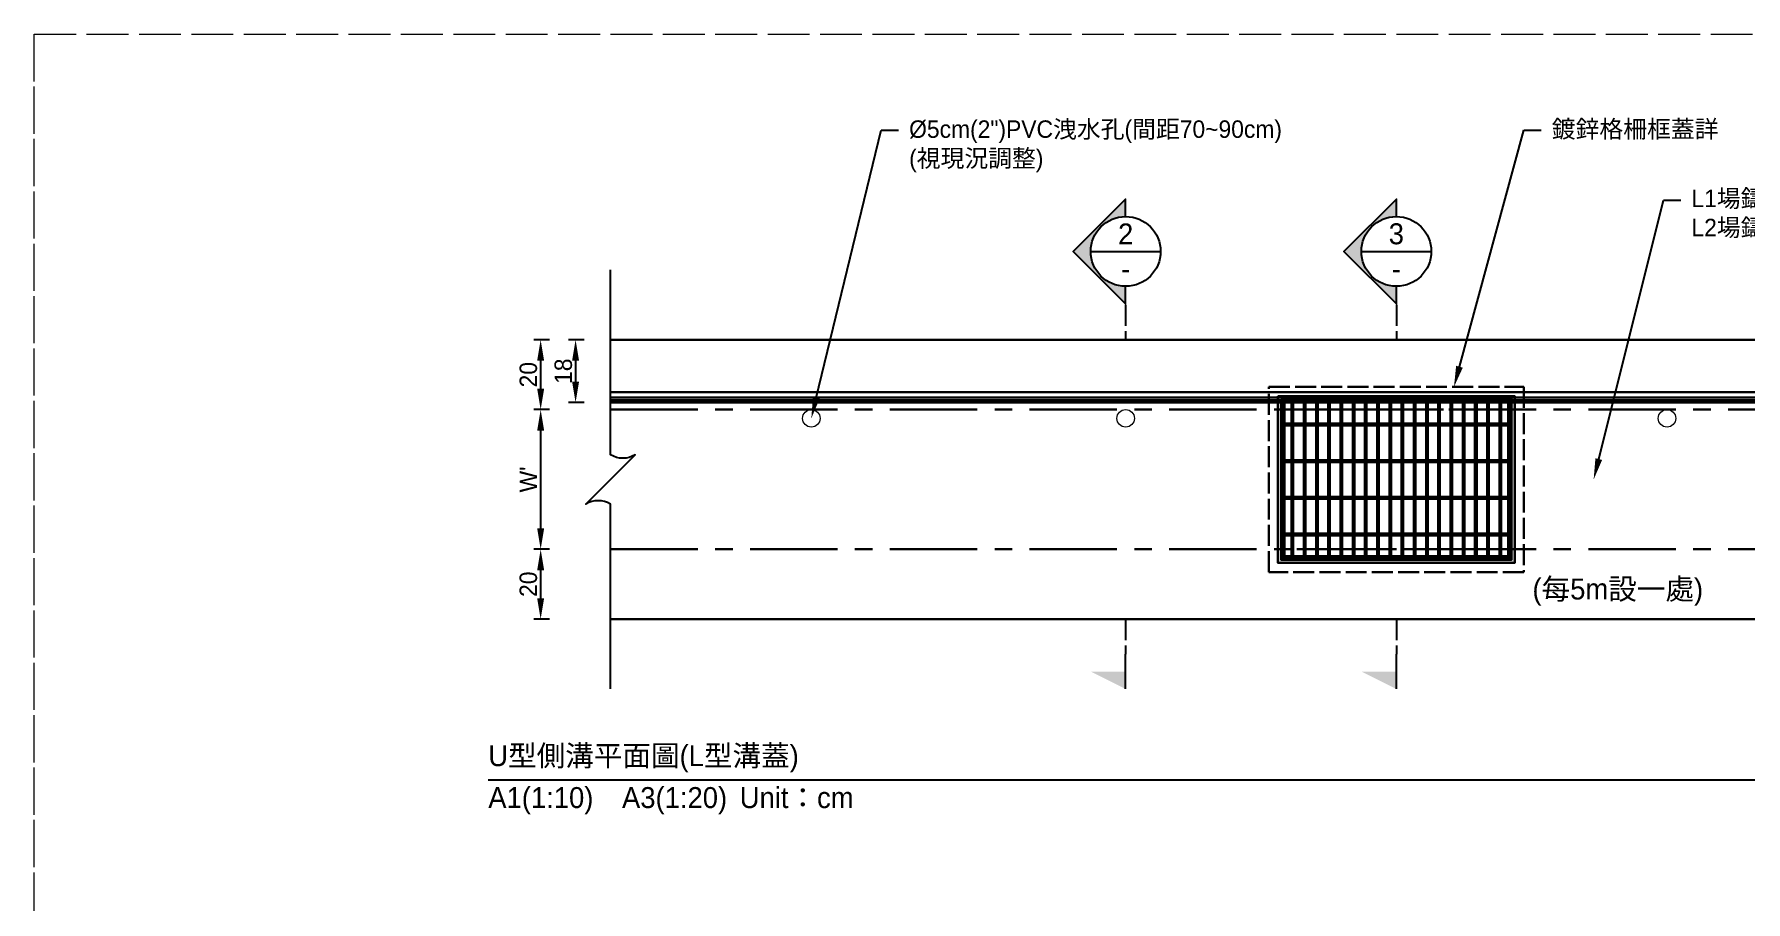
# Model space of a CAD drawing. Extents: x -8920 to 1950, y -2159 to 466.
# Drawn here: x -8920 to -8430, y -248.4 to 0 of the extents above; entities that cross this region are included whole.
import ezdxf
from ezdxf import colors
from ezdxf.entities.mleader import LeaderData, LeaderLine
from ezdxf.math import Vec2, Vec3

# ---------------------------------------------------------------- set-up
doc = ezdxf.new("R2010")
doc.units = 0
doc.header["$MEASUREMENT"] = 0
doc.linetypes.add('ACAD_ISO02W100', pattern=[15, 12, -3])
doc.linetypes.add('CENTERX2', pattern=[4, 2.5, -0.5, 0.5, -0.5])
doc.layers.add('一、4.基本-隱藏', color=9, linetype='ACAD_ISO02W100', lineweight=20, plot=False)
doc.layers.add('三、3.文字-註解文字', color=2, linetype='Continuous')
for name, color, linetype, lineweight in [('二、1.繪圖-既有設施', 8, 'Continuous', 20), ('二、2.繪圖-施作項目', 181, 'Continuous', 30), ('二、6.繪圖-其他施作項目', 35, 'Continuous', 30)]:
    doc.layers.add(name, color=color, linetype=linetype, lineweight=lineweight)
doc.styles.add('次圖名(詳圖)', font='MS PGothic.ttf', dxfattribs={"height": 6})
doc.styles.add('註解文字(詳圖)', font='MS PGothic.ttf', dxfattribs={"height": 5})
doc.dimstyles.new('註解文字(詳圖)', dxfattribs={"dimtxt": 5, "dimasz": 6, "dimexe": 2, "dimexo": 5, "dimgap": 1, "dimtad": 2, "dimzin": 0, "dimdsep": 46, "dimtxsty": '註解文字(詳圖)', "dimcen": 0.1, "dimclrd": 144, "dimclre": 144, "dimclrt": 256, "dimadec": 0, "dimazin": 0, "dimtfac": 1, "dimtofl": 0, "dimtmove": 0, "dimatfit": 3, "dimfxlon": 1, "dimtolj": 1, "dimtzin": 0, "dimlwd": -1, "dimlwe": -1, "dimarcsym": 1})
pattern_1 = [(45, (-9735.3608, 76.1543), (-2.65165, 2.65165), []), (45, (-9734.477, 76.1543), (-2.65165, 2.65165), []), (45, (-9733.593, 76.1543), (-2.65165, 2.65165), []), (45, (-9732.709, 76.1543), (-2.65165, 2.65165), [])]

# ---------------------------------------------------------------- blocks, each defined once
blk = doc.blocks.new('*D210')
at = {"layer": 'Defpoints', "color": 0, "transparency": 16777216}
for p in [(-8755, -87.5), (-8775, -107.5), (-8755, -107.5)]:
    blk.add_point(p, dxfattribs=at)
at = {"layer": '三、3.文字-註解文字', "color": 144, "transparency": 16777216}
for p, q in [((-8772.5, -87.5), (-8777, -87.5)), ((-8775, -93.5), (-8775, -101.5)), ((-8772.5, -107.5), (-8777, -107.5))]:
    blk.add_line(p, q, dxfattribs=at)
for points in [[(-8776, -93.5), (-8774, -93.5), (-8775, -87.5)], [(-8776, -101.5), (-8774, -101.5), (-8775, -107.5)]]:
    blk.add_solid(points, dxfattribs=at)
at = {"layer": '三、3.文字-註解文字', "transparency": 16777216, "insert": (-8778.5, -97.5), "char_height": 5, "attachment_point": 5, "rotation": 90, "style": '註解文字(詳圖)'}
blk.add_mtext('\\A1;20', dxfattribs=at)
blk = doc.blocks.new('*D211')
at = {"layer": 'Defpoints', "color": 0, "transparency": 16777216}
for p in [(-8755, -107.5), (-8775, -147.5), (-8755, -147.5)]:
    blk.add_point(p, dxfattribs=at)
at = {"layer": '三、3.文字-註解文字', "color": 144, "transparency": 16777216}
for p, q in [((-8772.5, -107.5), (-8777, -107.5)), ((-8775, -113.5), (-8775, -141.5)), ((-8772.5, -147.5), (-8777, -147.5))]:
    blk.add_line(p, q, dxfattribs=at)
for points in [[(-8776, -113.5), (-8774, -113.5), (-8775, -107.5)], [(-8776, -141.5), (-8774, -141.5), (-8775, -147.5)]]:
    blk.add_solid(points, dxfattribs=at)
at = {"layer": '三、3.文字-註解文字', "transparency": 16777216, "insert": (-8778.5, -127.5), "char_height": 5, "attachment_point": 5, "rotation": 90, "style": '註解文字(詳圖)'}
blk.add_mtext("\\A1;W'", dxfattribs=at)
blk = doc.blocks.new('*D212')
at = {"layer": 'Defpoints', "color": 0, "transparency": 16777216}
for p in [(-8755, -147.5), (-8775, -167.5), (-8755, -167.5)]:
    blk.add_point(p, dxfattribs=at)
at = {"layer": '三、3.文字-註解文字', "color": 144, "transparency": 16777216}
for p, q in [((-8772.5, -147.5), (-8777, -147.5)), ((-8775, -153.5), (-8775, -161.5)), ((-8772.5, -167.5), (-8777, -167.5))]:
    blk.add_line(p, q, dxfattribs=at)
for points in [[(-8776, -153.5), (-8774, -153.5), (-8775, -147.5)], [(-8776, -161.5), (-8774, -161.5), (-8775, -167.5)]]:
    blk.add_solid(points, dxfattribs=at)
at = {"layer": '三、3.文字-註解文字', "transparency": 16777216, "insert": (-8778.5, -157.5), "char_height": 5, "attachment_point": 5, "rotation": 90, "style": '註解文字(詳圖)'}
blk.add_mtext('\\A1;20', dxfattribs=at)
blk = doc.blocks.new('*D225')
at = {"layer": 'Defpoints', "color": 0, "transparency": 16777216}
for p in [(-8755, -87.5), (-8765, -105.5), (-8755, -105.5)]:
    blk.add_point(p, dxfattribs=at)
at = {"layer": '三、3.文字-註解文字', "color": 144, "transparency": 16777216}
for p, q in [((-8762.5, -87.5), (-8767, -87.5)), ((-8765, -93.5), (-8765, -99.5)), ((-8762.5, -105.5), (-8767, -105.5))]:
    blk.add_line(p, q, dxfattribs=at)
for points in [[(-8766, -93.5), (-8764, -93.5), (-8765, -87.5)], [(-8766, -99.5), (-8764, -99.5), (-8765, -105.5)]]:
    blk.add_solid(points, dxfattribs=at)
at = {"layer": '三、3.文字-註解文字', "transparency": 16777216, "insert": (-8768.5, -96.5), "char_height": 5, "attachment_point": 5, "rotation": 90, "style": '註解文字(詳圖)'}
blk.add_mtext('\\A1;18', dxfattribs=at)

msp = doc.modelspace()

# ---------------------------------------------------------------- hatches: boundary and pattern name
at = {"layer": '三、3.文字-註解文字'}
h = msp.add_hatch(color=256, dxfattribs=at)
h.dxf.hatch_style = 1
h.paths.add_polyline_path([(-8607.5, -47.193), (-8622.5, -62.193), (-8607.5, -77.193), (-8607.5, -72.193, -0.4142136), (-8617.5, -62.193, -0.4142136), (-8607.5, -52.193)])
h = msp.add_hatch(color=256, dxfattribs=at)
h.dxf.hatch_style = 1
h.paths.add_polyline_path([(-8530, -47.193), (-8545, -62.193), (-8530, -77.193), (-8530, -72.193, -0.4142136), (-8540, -62.193, -0.4142136), (-8530, -52.193)])
h = msp.add_hatch(color=256, dxfattribs=at)
h.dxf.hatch_style = 1
h.paths.add_polyline_path([(-8617.5, -182.5), (-8607.5, -187.5), (-8607.5, -182.5)])
h = msp.add_hatch(color=256, dxfattribs=at)
h.dxf.hatch_style = 1
h.paths.add_polyline_path([(-8540, -182.5), (-8530, -187.5), (-8530, -182.5)])
at = {"layer": '二、6.繪圖-其他施作項目'}
h = msp.add_hatch(color=256, dxfattribs=at)
h.dxf.hatch_style = 1
h.paths.add_polyline_path([(-8563.9, -151.4), (-8496.1, -151.4), (-8496.1, -103.6), (-8563.9, -103.6)])
h.paths.add_polyline_path([(-8563, -150.5), (-8497, -150.5), (-8497, -104.5), (-8563, -104.5)], flags=16)
h.paths.add_polyline_path([(-8560, -107.5), (-8500, -107.5), (-8500, -147.5), (-8560, -147.5)], flags=0)
h = msp.add_hatch(dxfattribs=at)
h.set_pattern_fill('ANSI34', color=256, scale=5)
h.set_pattern_definition(pattern_1)
h.paths.add_polyline_path([(-8498, -111.5), (-8562, -111.5), (-8562, -112), (-8498, -112)])
h = msp.add_hatch(dxfattribs=at)
h.set_pattern_fill('ANSI34', color=256, scale=5)
h.set_pattern_definition(pattern_1)
h.paths.add_polyline_path([(-8498, -122), (-8562, -122), (-8562, -122.5), (-8498, -122.5)])
h = msp.add_hatch(dxfattribs=at)
h.set_pattern_fill('ANSI34', color=256, scale=5)
h.set_pattern_definition(pattern_1)
h.paths.add_polyline_path([(-8498, -132.5), (-8562, -132.5), (-8562, -133), (-8498, -133)])
h = msp.add_hatch(dxfattribs=at)
h.set_pattern_fill('ANSI34', color=256, scale=5)
h.set_pattern_definition(pattern_1)
h.paths.add_polyline_path([(-8498, -143), (-8562, -143), (-8562, -143.5), (-8498, -143.5)])

# ---------------------------------------------------------------- linework, layer by layer
at = {"layer": '一、4.基本-隱藏'}
for points in [[(-8920, 0), (-8140, 0), (-8140, -253.5), (-8920, -253.5)], [(-8920, 0), (-8140, 0), (-8140, -507), (-8920, -507)], [(-8920, 0), (-8140, 0), (-8140, -507), (-8920, -507)]]:
    msp.add_lwpolyline(points, close=True, dxfattribs=at)
at = {"layer": '三、3.文字-註解文字'}
for points in [[(-8607.5, -52.193), (-8607.5, -47.193), (-8622.5, -62.193), (-8607.5, -77.193), (-8607.5, -72.193)], [(-8530, -52.193), (-8530, -47.193), (-8545, -62.193), (-8530, -77.193), (-8530, -72.193)], [(-8617.5, -62.193), (-8597.5, -62.193)], [(-8540, -62.193), (-8520, -62.193)], [(-8607.5, -187.5), (-8607.5, -177.5)], [(-8530, -187.5), (-8530, -177.5)], [(-8790, -213.5), (-8270, -213.5)]]:
    msp.add_lwpolyline(points, dxfattribs=at)
msp.add_lwpolyline([(-8755, -187.5), (-8755, -134.571, 0.2828427), (-8762.071, -134.571), (-8747.929, -120.429, -0.2828427), (-8755, -120.429), (-8755, -67.5)], format="xyb", dxfattribs=at)
at = {"layer": '三、3.文字-註解文字', "linetype": 'ACAD_ISO02W100', "ltscale": 0.5}
for points in [[(-8607.5, -77.5), (-8607.5, -87.5)], [(-8530, -77.5), (-8530, -87.5)], [(-8607.5, -167.5), (-8607.5, -177.5)], [(-8530, -167.5), (-8530, -177.5)]]:
    msp.add_lwpolyline(points, dxfattribs=at)
at = {"layer": '三、3.文字-註解文字'}
for centre in [(-8607.5, -62.193), (-8530, -62.193)]:
    msp.add_circle(centre, 10, dxfattribs=at)
at = {"layer": '二、1.繪圖-既有設施'}
for centre in [(-8697.5, -110), (-8607.5, -110), (-8452.5, -110)]:
    msp.add_circle(centre, 2.5, dxfattribs=at)
at = {"layer": '二、2.繪圖-施作項目'}
for points in [[(-8755, -87.5), (-8305, -87.5)], [(-8755, -102.5), (-8305, -102.5)], [(-8755, -104), (-8305, -104)], [(-8755, -104.75), (-8305, -104.75)], [(-8755, -105.125), (-8305, -105.125)], [(-8755, -105.5), (-8305, -105.5)], [(-8755, -167.5), (-8305, -167.5)]]:
    msp.add_lwpolyline(points, dxfattribs=at)
at = {"layer": '二、2.繪圖-施作項目', "linetype": 'CENTERX2', "ltscale": 10}
for points in [[(-8755, -107.5), (-8305, -107.5)], [(-8755, -147.5), (-8305, -147.5)]]:
    msp.add_lwpolyline(points, dxfattribs=at)
at = {"layer": '二、6.繪圖-其他施作項目', "linetype": 'ACAD_ISO02W100', "ltscale": 0.5}
for points in [[(-8566.5, -101), (-8493.5, -101), (-8493.5, -154), (-8566.5, -154)], [(-8560, -107.5), (-8500, -107.5), (-8500, -147.5), (-8560, -147.5)]]:
    msp.add_lwpolyline(points, close=True, dxfattribs=at)
at = {"layer": '二、6.繪圖-其他施作項目'}
for points in [[(-8563.9, -103.6), (-8496.1, -103.6), (-8496.1, -151.4), (-8563.9, -151.4)], [(-8563, -104.5), (-8497, -104.5), (-8497, -150.5), (-8563, -150.5)], [(-8562.5, -105), (-8497.5, -105), (-8497.5, -150), (-8562.5, -150)]]:
    msp.add_lwpolyline(points, close=True, dxfattribs=at)
for points in [[(-8562.5, -105), (-8497.5, -105)], [(-8562.5, -105), (-8562.5, -150)], [(-8562, -105), (-8562, -150)], [(-8562, -105.5), (-8498, -105.5)], [(-8560, -105.5), (-8560, -111.5)], [(-8559.5, -105.5), (-8559.5, -111.5)], [(-8556.5, -105.5), (-8556.5, -111.5)], [(-8556, -105.5), (-8556, -111.5)], [(-8553, -105.5), (-8553, -111.5)], [(-8552.5, -105.5), (-8552.5, -111.5)], [(-8549.5, -105.5), (-8549.5, -111.5)], [(-8549, -105.5), (-8549, -111.5)], [(-8546, -105.5), (-8546, -111.5)], [(-8545.5, -105.5), (-8545.5, -111.5)], [(-8542.5, -105.5), (-8542.5, -111.5)], [(-8542, -105.5), (-8542, -111.5)], [(-8539, -105.5), (-8539, -111.5)], [(-8538.5, -105.5), (-8538.5, -111.5)], [(-8535.5, -105.5), (-8535.5, -111.5)], [(-8535, -105.5), (-8535, -111.5)], [(-8532, -105.5), (-8532, -111.5)], [(-8531.5, -105.5), (-8531.5, -111.5)], [(-8528.5, -105.5), (-8528.5, -111.5)], [(-8528, -105.5), (-8528, -111.5)], [(-8525, -105.5), (-8525, -111.5)], [(-8524.5, -105.5), (-8524.5, -111.5)], [(-8521.5, -105.5), (-8521.5, -111.5)], [(-8521, -105.5), (-8521, -111.5)], [(-8518, -105.5), (-8518, -111.5)], [(-8517.5, -105.5), (-8517.5, -111.5)], [(-8514.5, -105.5), (-8514.5, -111.5)], [(-8514, -105.5), (-8514, -111.5)], [(-8511, -105.5), (-8511, -111.5)], [(-8510.5, -105.5), (-8510.5, -111.5)], [(-8507.5, -105.5), (-8507.5, -111.5)], [(-8507, -105.5), (-8507, -111.5)], [(-8504, -105.5), (-8504, -111.5)], [(-8503.5, -105.5), (-8503.5, -111.5)], [(-8500.5, -105.5), (-8500.5, -111.5)], [(-8500, -105.5), (-8500, -111.5)], [(-8498, -105), (-8498, -150)], [(-8497.5, -105), (-8497.5, -150)], [(-8562, -111.5), (-8498, -111.5)], [(-8562, -112), (-8498, -112)], [(-8560, -112), (-8560, -122)], [(-8559.5, -112), (-8559.5, -122)], [(-8556.5, -112), (-8556.5, -122)], [(-8556, -112), (-8556, -122)], [(-8553, -112), (-8553, -122)], [(-8552.5, -112), (-8552.5, -122)], [(-8549.5, -112), (-8549.5, -122)], [(-8549, -112), (-8549, -122)], [(-8546, -112), (-8546, -122)], [(-8545.5, -112), (-8545.5, -122)], [(-8542.5, -112), (-8542.5, -122)], [(-8542, -112), (-8542, -122)], [(-8539, -112), (-8539, -122)], [(-8538.5, -112), (-8538.5, -122)], [(-8535.5, -112), (-8535.5, -122)], [(-8535, -112), (-8535, -122)], [(-8532, -112), (-8532, -122)], [(-8531.5, -112), (-8531.5, -122)], [(-8528.5, -112), (-8528.5, -122)], [(-8528, -112), (-8528, -122)], [(-8525, -112), (-8525, -122)], [(-8524.5, -112), (-8524.5, -122)], [(-8521.5, -112), (-8521.5, -122)], [(-8521, -112), (-8521, -122)], [(-8518, -112), (-8518, -122)], [(-8517.5, -112), (-8517.5, -122)], [(-8514.5, -112), (-8514.5, -122)], [(-8514, -112), (-8514, -122)], [(-8511, -112), (-8511, -122)], [(-8510.5, -112), (-8510.5, -122)], [(-8507.5, -112), (-8507.5, -122)], [(-8507, -112), (-8507, -122)], [(-8504, -112), (-8504, -122)], [(-8503.5, -112), (-8503.5, -122)], [(-8500.5, -112), (-8500.5, -122)], [(-8500, -112), (-8500, -122)], [(-8562, -122), (-8498, -122)], [(-8562, -122.5), (-8498, -122.5)], [(-8560, -122.5), (-8560, -132.5)], [(-8559.5, -122.5), (-8559.5, -132.5)], [(-8556.5, -122.5), (-8556.5, -132.5)], [(-8556, -122.5), (-8556, -132.5)], [(-8553, -122.5), (-8553, -132.5)], [(-8552.5, -122.5), (-8552.5, -132.5)], [(-8549.5, -122.5), (-8549.5, -132.5)], [(-8549, -122.5), (-8549, -132.5)], [(-8546, -122.5), (-8546, -132.5)], [(-8545.5, -122.5), (-8545.5, -132.5)], [(-8542.5, -122.5), (-8542.5, -132.5)], [(-8542, -122.5), (-8542, -132.5)], [(-8539, -122.5), (-8539, -132.5)], [(-8538.5, -122.5), (-8538.5, -132.5)], [(-8535.5, -122.5), (-8535.5, -132.5)], [(-8535, -122.5), (-8535, -132.5)], [(-8532, -122.5), (-8532, -132.5)], [(-8531.5, -122.5), (-8531.5, -132.5)], [(-8528.5, -122.5), (-8528.5, -132.5)], [(-8528, -122.5), (-8528, -132.5)], [(-8525, -122.5), (-8525, -132.5)], [(-8524.5, -122.5), (-8524.5, -132.5)], [(-8521.5, -122.5), (-8521.5, -132.5)], [(-8521, -122.5), (-8521, -132.5)], [(-8518, -122.5), (-8518, -132.5)], [(-8517.5, -122.5), (-8517.5, -132.5)], [(-8514.5, -122.5), (-8514.5, -132.5)], [(-8514, -122.5), (-8514, -132.5)], [(-8511, -122.5), (-8511, -132.5)], [(-8510.5, -122.5), (-8510.5, -132.5)], [(-8507.5, -122.5), (-8507.5, -132.5)], [(-8507, -122.5), (-8507, -132.5)], [(-8504, -122.5), (-8504, -132.5)], [(-8503.5, -122.5), (-8503.5, -132.5)], [(-8500.5, -122.5), (-8500.5, -132.5)], [(-8500, -122.5), (-8500, -132.5)], [(-8562, -132.5), (-8498, -132.5)], [(-8562, -133), (-8498, -133)], [(-8560, -133), (-8560, -143)], [(-8559.5, -133), (-8559.5, -143)], [(-8556.5, -133), (-8556.5, -143)], [(-8556, -133), (-8556, -143)], [(-8553, -133), (-8553, -143)], [(-8552.5, -133), (-8552.5, -143)], [(-8549.5, -133), (-8549.5, -143)], [(-8549, -133), (-8549, -143)], [(-8546, -133), (-8546, -143)], [(-8545.5, -133), (-8545.5, -143)], [(-8542.5, -133), (-8542.5, -143)], [(-8542, -133), (-8542, -143)], [(-8539, -133), (-8539, -143)], [(-8538.5, -133), (-8538.5, -143)], [(-8535.5, -133), (-8535.5, -143)], [(-8535, -133), (-8535, -143)], [(-8532, -133), (-8532, -143)], [(-8531.5, -133), (-8531.5, -143)], [(-8528.5, -133), (-8528.5, -143)], [(-8528, -133), (-8528, -143)], [(-8525, -133), (-8525, -143)], [(-8524.5, -133), (-8524.5, -143)], [(-8521.5, -133), (-8521.5, -143)], [(-8521, -133), (-8521, -143)], [(-8518, -133), (-8518, -143)], [(-8517.5, -133), (-8517.5, -143)], [(-8514.5, -133), (-8514.5, -143)], [(-8514, -133), (-8514, -143)], [(-8511, -133), (-8511, -143)], [(-8510.5, -133), (-8510.5, -143)], [(-8507.5, -133), (-8507.5, -143)], [(-8507, -133), (-8507, -143)], [(-8504, -133), (-8504, -143)], [(-8503.5, -133), (-8503.5, -143)], [(-8500.5, -133), (-8500.5, -143)], [(-8500, -133), (-8500, -143)], [(-8562, -143), (-8498, -143)], [(-8562, -143.5), (-8498, -143.5)], [(-8560, -143.5), (-8560, -149.5)], [(-8559.5, -143.5), (-8559.5, -149.5)], [(-8556.5, -143.5), (-8556.5, -149.5)], [(-8556, -143.5), (-8556, -149.5)], [(-8553, -143.5), (-8553, -149.5)], [(-8552.5, -143.5), (-8552.5, -149.5)], [(-8549.5, -143.5), (-8549.5, -149.5)], [(-8549, -143.5), (-8549, -149.5)], [(-8546, -143.5), (-8546, -149.5)], [(-8545.5, -143.5), (-8545.5, -149.5)], [(-8542.5, -143.5), (-8542.5, -149.5)], [(-8542, -143.5), (-8542, -149.5)], [(-8539, -143.5), (-8539, -149.5)], [(-8538.5, -143.5), (-8538.5, -149.5)], [(-8535.5, -143.5), (-8535.5, -149.5)], [(-8535, -143.5), (-8535, -149.5)], [(-8532, -143.5), (-8532, -149.5)], [(-8531.5, -143.5), (-8531.5, -149.5)], [(-8528.5, -143.5), (-8528.5, -149.5)], [(-8528, -143.5), (-8528, -149.5)], [(-8525, -143.5), (-8525, -149.5)], [(-8524.5, -143.5), (-8524.5, -149.5)], [(-8521.5, -143.5), (-8521.5, -149.5)], [(-8521, -143.5), (-8521, -149.5)], [(-8518, -143.5), (-8518, -149.5)], [(-8517.5, -143.5), (-8517.5, -149.5)], [(-8514.5, -143.5), (-8514.5, -149.5)], [(-8514, -143.5), (-8514, -149.5)], [(-8511, -143.5), (-8511, -149.5)], [(-8510.5, -143.5), (-8510.5, -149.5)], [(-8507.5, -143.5), (-8507.5, -149.5)], [(-8507, -143.5), (-8507, -149.5)], [(-8504, -143.5), (-8504, -149.5)], [(-8503.5, -143.5), (-8503.5, -149.5)], [(-8500.5, -143.5), (-8500.5, -149.5)], [(-8500, -143.5), (-8500, -149.5)], [(-8562.5, -150), (-8497.5, -150)], [(-8562, -149.5), (-8498, -149.5)]]:
    msp.add_lwpolyline(points, dxfattribs=at)

# ---------------------------------------------------------------- texts
at = {"layer": '三、3.文字-註解文字', "char_height": 6}
for s, width, gutter_width, insert, attachment_point, style in [('2', 6.60394, 25, (-8607.5, -57.193), 5, '註解文字(詳圖)'), ('3', 6.60394, 25, (-8530, -57.193), 5, '註解文字(詳圖)'), ('-', 6.60394, 25, (-8607.5, -67.193), 5, '註解文字(詳圖)'), ('-', 6.60394, 25, (-8530, -67.193), 5, '註解文字(詳圖)'), ('(每5m設一處)', 52.41253, 30, (-8466.595, -159.77), 5, '註解文字(詳圖)'), ('{\\fMS PGothic|b0|i0|c128|p34;U型側溝平面圖(}L{\\fMS PGothic|b0|i0|c128|p34;型溝蓋)}', 138.66243, 15, (-8790, -207.5), 4, '次圖名(詳圖)'), ('A1(1:10)\u3000A3(1:20){\\fMS PGothic|b0|i0|c128|p34;^IUnit：cm}', 136.03259, 15, (-8790, -219.5), 4, '次圖名(詳圖)')]:
    msp.add_mtext_dynamic_manual_height_columns(s, width=width, gutter_width=gutter_width, heights=[0], dxfattribs=dict(at, insert=insert, attachment_point=attachment_point, style=style))

# ---------------------------------------------------------------- dimensions: what is measured, and where the dimension line sits
at = {"layer": '三、3.文字-註解文字'}
for base, p1, p2, text, picture, middle in [((-8775, -107.5), (-8755, -87.5), (-8755, -107.5), '20', '*D210', (-8778.5, -97.5)), ((-8765, -105.5), (-8755, -87.5), (-8755, -105.5), '18', '*D225', (-8768.5, -96.5)), ((-8775, -147.5), (-8755, -107.5), (-8755, -147.5), "W'", '*D211', (-8778.5, -127.5)), ((-8775, -167.5), (-8755, -147.5), (-8755, -167.5), '20', '*D212', (-8778.5, -157.5))]:
    dim = msp.add_linear_dim(base=base, p1=p1, p2=p2, angle=90, text=text, dimstyle='註解文字(詳圖)', dxfattribs=at)
    dim.commit()
    dim.dimension.update_dxf_attribs({"geometry": picture, "text_midpoint": middle})

# ---------------------------------------------------------------- leaders
ml = msp.add_multileader_mtext('Standard', dxfattribs=at)
ml.set_content('{\\fMS PGothic|b0|i0|c128|p34;%%C5cm}(2")PVC洩水孔(間距70~90cm)\\P(視現況調整)', color=256, style='註解文字(詳圖)')
ml.set_leader_properties(color=144, linetype='ByLayer', lineweight=-1)
ml.build(insert=Vec2(0, 0))
ml.multileader.update_dxf_attribs({"dogleg_length": 5, "arrow_head_size": 6})
ctx = ml.context
ctx.base_point, ctx.char_height, ctx.arrow_head_size, ctx.landing_gap_size, ctx.plane_origin = Vec3(-8672.5, -27.5), 5, 6, 3, Vec3(-8697.5, -110)
notes = []
notes.append((ctx, [(0, (1, 1, 0), (-8677.5, -27.5), (1, 0), 5, [(0, [(-8697.5, -110)], 0, [])])]))
ctx.mtext.insert, ctx.mtext.flow_direction = Vec3(-8669.5, -24.673), 5
ml = msp.add_multileader_mtext('Standard', dxfattribs=at)
ml.set_content('鍍鋅格柵框蓋詳', color=256, style='註解文字(詳圖)')
ml.set_leader_properties(color=144, linetype='ByLayer', lineweight=-1)
ml.build(insert=Vec2(0, 0))
ml.multileader.update_dxf_attribs({"dogleg_length": 5, "arrow_head_size": 6})
ctx = ml.context
ctx.base_point, ctx.char_height, ctx.arrow_head_size, ctx.landing_gap_size, ctx.plane_origin = Vec3(-8488.5, -27.5), 5, 6, 3, Vec3(-8513.5, -101)
notes.append((ctx, [(0, (1, 1, 0), (-8493.5, -27.5), (1, 0), 5, [(0, [(-8513.5, -101)], 0, [])])]))
ctx.mtext.insert, ctx.mtext.flow_direction = Vec3(-8485.5, -24.645), 5
ml = msp.add_multileader_mtext('Standard', dxfattribs=at)
ml.set_content('L{\\fMS PGothic|b0|i0|c128|p34;1場鑄溝蓋板(280kgf/cm²混凝土)或\\P}L{\\fMS PGothic|b0|i0|c128|p34;2場鑄溝蓋板(280kgf/cm²混凝土)詳}', color=256, style='註解文字(詳圖)')
ml.set_leader_properties(color=144, linetype='ByLayer', lineweight=-1)
ml.build(insert=Vec2(0, 0))
ml.multileader.update_dxf_attribs({"dogleg_length": 5, "arrow_head_size": 6})
ctx = ml.context
ctx.base_point, ctx.char_height, ctx.arrow_head_size, ctx.landing_gap_size, ctx.plane_origin = Vec3(-8448.5, -47.5), 5, 6, 3, Vec3(-8473.5, -127.5)
notes.append((ctx, [(0, (1, 1, 0), (-8453.5, -47.5), (1, 0), 5, [(0, [(-8473.5, -127.5)], 0, [])])]))
ctx.mtext.insert, ctx.mtext.flow_direction = Vec3(-8445.5, -44.517), 5
for ctx, leaders in notes:
    for number, flags, end, landing, length, lines in leaders:
        leader = LeaderData()
        leader.index, (leader.has_last_leader_line, leader.has_dogleg_vector, leader.attachment_direction) = number, flags
        leader.last_leader_point, leader.dogleg_vector, leader.dogleg_length = Vec3(end), Vec3(landing), length
        for number, points, colour, breaks in lines:
            line = LeaderLine()
            line.index, line.vertices, line.color, line.breaks = number, Vec3.list(points), colors.encode_raw_color(colour), breaks
            leader.lines.append(line)
        ctx.leaders.append(leader)

doc.saveas('drawing.dxf')
